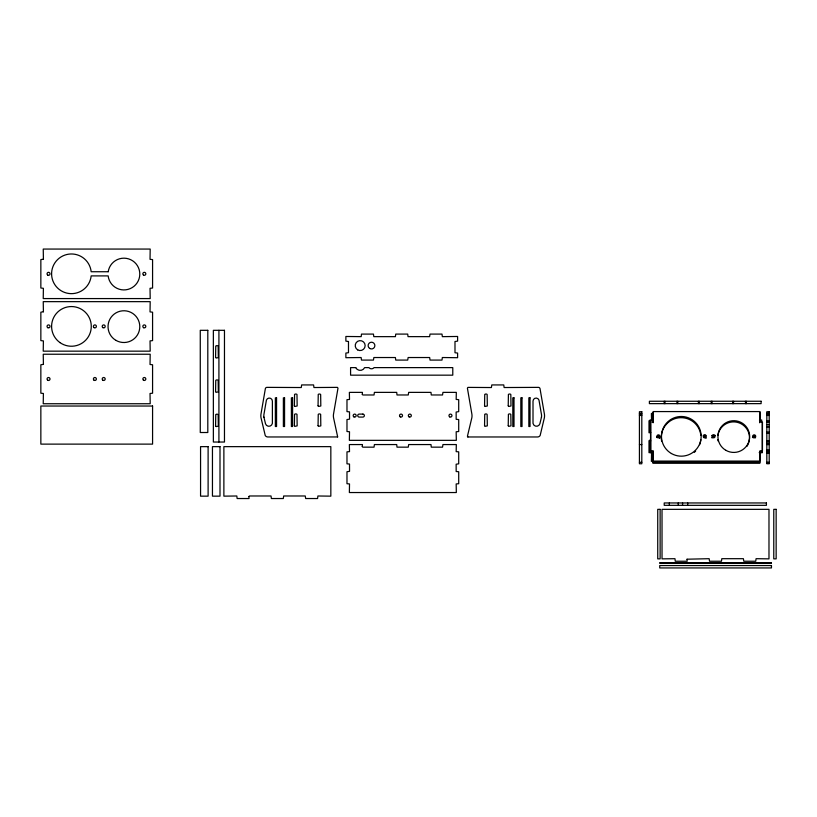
<?xml version="1.0" encoding="UTF-8"?>
<svg xmlns="http://www.w3.org/2000/svg" width="817" height="817" viewBox="0 0 817 817"><rect width="100%" height="100%" fill="white"/><g stroke="black" fill="none" stroke-linecap="round" stroke-linejoin="round"><path stroke-width="1.23" d="M541.487 417.078L539.884 423.778A3.544 3.544 0 0 1 533.011 423.359L533.011 401.137A3.074 3.074 0 0 1 538.985 400.105L541.446 414.403A8.425 8.425 0 0 1 541.446 417.262M759.718 422.777L759.881 412.769M652.957 453.527L652.62 452.567L649.004 452.659L649.004 440.7L650.72 440.823M650.72 432.632L649.004 432.755L649.004 420.806L650.72 420.929M337.666 436.921L333.55 417.763A11.397 11.397 0 0 1 333.55 413.892L337.983 388.238L337.462 387.37L313.953 387.534L313.585 384.93L301.636 384.93L301.269 387.534L266.873 387.37A1.654 1.654 0 0 0 265.362 388.657L261.011 413.892A11.397 11.397 0 0 0 261.011 417.763L265.239 435.512A3.166 3.166 0 0 0 267.762 436.972L337.584 436.952M639.425 413.31L641.805 413.31M766.826 413.31L769.206 413.31M639.425 414.158L641.805 414.158M766.826 414.158L769.206 414.158M639.425 415.445L641.805 415.445M766.826 415.445L769.206 415.445M766.826 421.102L769.206 421.102M766.826 421.94L769.206 421.94M766.826 424.626L769.206 424.626M766.826 426.893L769.206 426.893M766.826 432.213L769.206 432.213M766.826 433.061L769.206 433.061M703.294 435.441L705.725 435.441M711.811 435.441L715.467 435.441M467.773 436.972L537.627 436.972A3.166 3.166 0 0 0 540.149 435.512L544.377 417.763A11.397 11.397 0 0 0 544.377 413.892L540.027 388.657A1.654 1.654 0 0 0 538.515 387.37L504.12 387.534L503.762 384.93L491.803 384.93L491.385 387.544L467.875 387.391L467.416 388.238L471.838 413.892A11.397 11.397 0 0 1 471.838 417.763L467.426 436.278L467.896 436.972M766.826 440.996L769.206 440.996M766.826 441.834L769.206 441.834M766.826 443.968L769.206 443.968M639.425 444.56L641.805 444.56M766.826 444.56L769.206 444.56M766.826 450.157L769.206 450.157M766.826 450.565L769.206 450.565M650.536 451.73L653.079 452.026L652.916 463.27L759.881 463.27L759.718 452.026L762.261 451.73M766.826 452.107L769.206 452.107M759.177 452.659L762.261 452.72L762.261 423.318M766.826 452.955L769.206 452.955M766.826 453.292L769.206 453.292M639.425 462.299L641.805 462.299M652.916 462.279L759.881 462.279M766.826 462.299L769.206 462.299M766.826 462.984L769.206 462.984M759.463 420.112L761.71 420.009L761.71 422.399M760.719 452.72L759.851 452.761L759.881 453.568M653.079 422.777L652.926 412.769M263.911 417.078L265.505 423.778A3.544 3.544 0 0 0 272.388 423.359L272.388 401.137A3.074 3.074 0 0 0 266.413 400.105L263.942 414.403A8.425 8.425 0 0 0 263.942 417.262M651.558 420.316L651.384 413.514M652.548 452.22L652.374 460.686M746.34 401.259L746.34 403.639M745.502 401.259L745.502 403.639M733.543 401.259L733.543 403.639M732.696 401.259L732.696 403.639M712.067 401.259L712.067 403.639M711.229 401.259L711.229 403.639M699.27 401.259L699.27 403.639M698.423 401.259L698.423 403.639M687.7 502.955L687.7 505.335M682.552 502.955L682.552 505.335M678.273 502.955L678.273 505.335M677.793 401.259L677.793 403.639M676.956 401.259L676.956 403.639M669.368 502.955L669.368 505.335M664.997 401.259L664.997 403.639M664.16 401.259L664.16 403.639M652.374 412.718L652.497 419.826L649.995 420.009L649.995 431.968M651.384 461.482L651.558 453.078L650.577 452.618L650.536 423.318M649.995 439.903L649.995 451.862M218.915 330.313L218.915 442.038M656.735 437.524A1.491 1.491 0 0 1 658.645 436.094A1.491 1.491 0 0 1 659.472 438.331M752.528 437.524A1.491 1.491 0 0 1 754.02 436.033A1.491 1.491 0 0 1 755.5 437.524M700.853 439.607A19.843 19.843 0 0 1 699.607 444.734M695.645 451.045A19.843 19.843 0 0 1 694.287 452.373M661.607 441.129A19.843 19.843 0 0 1 678.273 417.885A19.843 19.843 0 0 1 700.853 435.441M717.898 435.441A15.87 15.87 0 0 1 739.232 422.92A15.87 15.87 0 0 1 746.891 446.439M718.051 440.955A15.87 15.87 0 0 1 717.837 439.607M703.519 437.463A1.491 1.491 0 0 1 706.062 438.382M712.005 437.963A1.491 1.491 0 0 1 714.436 437.463M752.865 437.575A1.491 1.491 0 0 1 755.337 437.83M657.174 437.463A1.491 1.491 0 0 1 659.707 438.382M754.714 436.748A1.491 1.491 0 0 1 752.927 437.32M714.078 436.748A1.491 1.491 0 0 1 712.026 437.177M705.275 436.748A1.491 1.491 0 0 1 703.897 437.422M658.921 436.748A1.491 1.491 0 0 1 657.266 437.371M215.576 357.427L216.107 358.05L218.333 357.601L218.18 346.765C219.13 345.234 214.81 345.264 215.749 346.765L215.576 357.386M215.576 391.7L216.107 392.323L218.333 391.874L218.18 381.039C218.987 379.497 214.912 379.527 215.749 381.039L215.586 391.619M215.576 425.974L216.107 426.597L218.333 426.147L218.18 415.312C219.017 413.77 214.779 413.81 215.749 415.312L215.576 425.933M248.899 496.542L249.052 498.533L237.134 498.533L236.818 495.99L223.878 496.154L223.878 446.644L330.834 446.644L330.834 496.154L317.905 495.99L317.588 498.533L305.67 498.533L305.241 495.98L283.673 495.98L283.315 498.533L271.397 498.533L271.009 495.98L249.481 495.98L248.899 496.542M294.386 405.814L294.927 406.437L297.153 405.988L297 395.152C297.858 393.62 293.701 393.651 294.559 395.152L294.396 405.773M294.386 425.708L294.927 426.331L297.153 425.882L297 415.046C297.878 413.494 293.681 413.525 294.559 415.046L294.386 425.708M318.058 405.814L318.589 406.437L320.815 405.988L320.662 395.152C321.53 393.651 317.302 393.61 318.232 395.152L318.058 405.814M318.058 425.708L318.589 426.331L320.815 425.882L320.662 415.046C321.541 413.514 317.394 413.535 318.232 415.046L318.058 425.708M348.481 341.516L348.481 352.699L345.877 353.067L345.877 357.703L361.124 357.529L361.492 360.083L373.44 360.083L373.869 357.529L395.397 357.529L395.755 360.083L407.714 360.083L408.132 357.529L429.671 357.529L430.028 360.083L441.987 360.083L442.344 357.529L457.602 357.703L457.602 353.067L454.998 352.74L454.987 341.516L457.602 341.108L457.602 336.471L442.344 336.645L441.987 334.092L430.028 334.092L429.609 336.645L408.02 336.635L407.714 334.092L395.755 334.092L395.397 336.645L373.808 336.645L373.44 334.092L361.492 334.092L361.185 336.635L345.877 336.471L345.877 341.108L348.481 341.516M362.268 394.356L362.85 394.979L374.033 394.979L374.4 392.374L396.715 392.374L397.001 394.968L408.265 394.979L408.674 392.374L430.988 392.374L431.274 394.968L442.538 394.979L442.947 392.374L456.325 392.374L456.172 399.431L458.705 399.666L458.705 411.625L456.152 412.044L456.172 419.325L458.705 419.56L458.705 431.519L456.172 431.764L456.325 440.343L349.37 440.343L349.513 431.764L346.98 431.519L346.98 419.56L349.543 419.141L349.513 411.86L346.98 411.625L346.98 399.666L349.513 399.431L349.37 392.374L362.442 392.374L362.278 394.264M362.268 446.542L362.85 447.165L374.033 447.165L374.4 444.56L396.715 444.56L397.001 447.154L408.265 447.165L408.674 444.56L430.988 444.56L431.274 447.154L442.538 447.165L442.947 444.56L456.325 444.56L456.172 451.617L458.705 451.852L458.705 463.811L456.152 464.23L456.172 471.511L458.705 471.746L458.705 483.705L456.172 483.95L456.325 492.539L349.37 492.539L349.513 483.95L346.98 483.705L346.98 471.746L349.543 471.327L349.513 464.056L346.98 463.811L346.98 451.852L349.513 451.617L349.37 444.56L362.442 444.56L362.278 446.501M484.552 405.814L485.094 406.437L487.32 405.988L487.167 395.152C488.015 393.539 483.838 393.692 484.726 395.152L484.563 405.773M484.552 425.708L485.094 426.331L487.32 425.882L487.167 415.046C487.841 413.453 483.838 413.606 484.726 415.046L484.552 425.708M508.225 405.814L508.766 406.437L510.982 405.988L510.829 395.152C511.677 393.58 507.459 393.682 508.399 395.152L508.225 405.773M508.225 425.708L508.766 426.331L510.982 425.882L510.829 415.046C511.697 413.473 507.439 413.565 508.399 415.046L508.225 425.708M687.036 559.247L687.189 561.238L675.271 561.238L674.965 558.695L662.025 558.859L662.025 509.348L768.981 509.348L768.981 558.859L756.082 558.685L755.735 561.238L743.817 561.238L743.378 558.685L721.809 558.685L721.462 561.238L709.544 561.238L709.146 558.685L687.036 559.206M43.413 259.183L40.85 259.612L40.85 288.023L43.393 288.319L43.23 298.573L150.195 298.573L150.032 288.319L152.575 288.023L152.575 259.612L150.032 259.306L150.195 249.062L43.24 249.062L43.413 259.183M43.413 311.767L40.85 312.196L40.85 340.607L43.393 340.903L43.23 351.157L150.195 351.157L150.032 340.903L152.575 340.607L152.575 312.196L150.032 311.89L150.195 301.647L43.24 301.647L43.413 311.767M43.413 364.351L40.85 364.78L40.85 393.191L43.393 393.488L43.23 403.741L150.195 403.741L150.032 393.488L152.575 393.191L152.575 364.78L150.032 364.474L150.195 354.231L43.24 354.231L43.413 364.351M653.294 421.705L650.74 422.123L650.74 450.545L653.283 450.841L653.12 461.084L760.076 461.084L759.922 450.841L762.455 450.545L762.455 422.123L759.912 421.827L760.076 411.574L653.12 411.574L653.294 421.705M108.212 271.734L91.167 271.734A19.843 19.843 0 0 0 60.918 256.987A19.843 19.843 0 0 0 60.918 290.638A19.843 19.843 0 0 0 91.167 275.901L108.15 275.901A15.87 15.87 0 0 0 132.242 287.564A15.87 15.87 0 0 0 132.65 260.797A15.87 15.87 0 0 0 108.212 271.734M207.804 330.313L200.267 330.313L200.267 432.51L207.804 432.51L207.804 330.313M224.471 330.313L213.36 330.313L213.36 442.038L224.471 442.038L224.471 330.313M355.732 367.619L350.585 367.619L350.585 375.166L452.781 375.166L452.781 367.619L374.074 367.619A3.37 3.37 0 0 1 368.927 367.619L364.648 367.619A4.963 4.963 0 0 1 355.732 367.619M276.555 397.838L275.36 397.838L275.36 426.505L276.555 426.505L276.555 397.838M284.561 397.838L283.376 397.838L283.376 426.505L284.561 426.505L284.561 397.838M292.578 397.838L291.383 397.838L291.383 426.505L292.578 426.505L292.578 397.838M514.005 397.838L512.81 397.838L512.81 426.505L514.005 426.505L514.005 397.838M522.022 397.838L520.827 397.838L520.827 426.505L522.022 426.505L522.022 397.838M530.029 397.838L528.844 397.838L528.844 426.505L530.029 426.505L530.029 397.838M761.107 401.259L649.392 401.259L649.392 403.639L761.107 403.639L761.107 401.259M152.575 406.029L40.85 406.029L40.85 444.121L152.575 444.121L152.575 406.029M641.805 411.727L639.425 411.727L639.425 463.75L641.805 463.76L641.805 411.727M769.206 411.727L766.826 411.727L766.826 463.75L769.206 463.76L769.206 411.727M362.86 414.107L359.214 414.107A1.491 1.491 0 0 0 357.723 415.598A1.491 1.491 0 0 0 359.214 417.078L362.86 417.078A1.491 1.491 0 0 0 364.351 415.598A1.491 1.491 0 0 0 362.86 414.107M208.11 446.644L200.563 446.644L200.563 496.154L208.11 496.154L208.11 446.644M219.998 446.644L212.451 446.644L212.451 496.154L219.998 496.154L219.998 446.644M766.417 502.955L664.221 502.955L664.221 505.335L766.417 505.335L766.417 502.955M660.126 509.348L657.736 509.348L657.736 558.859L660.126 558.859L660.126 509.348M776.15 509.348L773.77 509.348L773.77 558.859L776.15 558.859L776.15 509.348M771.391 562.688L659.666 562.688L659.666 563.281L771.391 563.281L771.391 562.688M771.462 565.558L659.738 565.558L659.738 567.938L771.462 567.938L771.462 565.558M671.4 453.517A19.843 19.843 0 0 0 701.16 436.329A19.843 19.843 0 0 0 671.4 419.141A19.843 19.843 0 0 0 671.4 453.517M704.029 437.616A1.491 1.491 0 0 0 706.266 436.329A1.491 1.491 0 0 0 704.029 435.042A1.491 1.491 0 0 0 704.029 437.616M712.73 437.544A1.491 1.491 0 0 0 715.069 436.462A1.491 1.491 0 0 0 712.955 434.981A1.491 1.491 0 0 0 712.73 437.544M753.468 437.616A1.491 1.491 0 0 0 755.705 436.329A1.491 1.491 0 0 0 753.468 435.042A1.491 1.491 0 0 0 753.468 437.616M657.675 437.616A1.491 1.491 0 0 0 659.911 436.329A1.491 1.491 0 0 0 657.675 435.042A1.491 1.491 0 0 0 657.675 437.616M725.864 450.31A15.87 15.87 0 0 0 749.669 436.564A15.87 15.87 0 0 0 725.864 422.818A15.87 15.87 0 0 0 725.864 450.31M143.475 275.033A1.491 1.491 0 0 0 145.814 273.95A1.491 1.491 0 0 0 143.7 272.459A1.491 1.491 0 0 0 143.475 275.033M47.682 275.033A1.491 1.491 0 0 0 50.021 273.95A1.491 1.491 0 0 0 47.907 272.459A1.491 1.491 0 0 0 47.682 275.033M115.973 340.383A15.87 15.87 0 0 0 139.789 326.637A15.87 15.87 0 0 0 115.973 312.891A15.87 15.87 0 0 0 115.973 340.383M47.794 327.688A1.491 1.491 0 0 0 50.021 326.402A1.491 1.491 0 0 0 47.794 325.105A1.491 1.491 0 0 0 47.794 327.688M143.588 327.688A1.491 1.491 0 0 0 145.814 326.402A1.491 1.491 0 0 0 143.588 325.105A1.491 1.491 0 0 0 143.588 327.688M102.84 327.617A1.491 1.491 0 0 0 105.179 326.534A1.491 1.491 0 0 0 103.075 325.043A1.491 1.491 0 0 0 102.84 327.617M94.026 327.617A1.491 1.491 0 0 0 96.375 326.534A1.491 1.491 0 0 0 94.261 325.043A1.491 1.491 0 0 0 94.026 327.617M60.009 342.619A19.843 19.843 0 0 0 91.198 328.179A19.843 19.843 0 0 0 63.103 308.387A19.843 19.843 0 0 0 60.009 342.619M47.794 380.273A1.491 1.491 0 0 0 50.021 378.986A1.491 1.491 0 0 0 47.794 377.699A1.491 1.491 0 0 0 47.794 380.273M143.475 380.201A1.491 1.491 0 0 0 145.814 379.119A1.491 1.491 0 0 0 143.7 377.638A1.491 1.491 0 0 0 143.475 380.201M102.952 380.273A1.491 1.491 0 0 0 105.189 378.986A1.491 1.491 0 0 0 102.952 377.699A1.491 1.491 0 0 0 102.952 380.273M94.026 380.201A1.491 1.491 0 0 0 96.375 379.119A1.491 1.491 0 0 0 94.261 377.638A1.491 1.491 0 0 0 94.026 380.201M409.082 416.884A1.491 1.491 0 0 0 411.319 415.598A1.491 1.491 0 0 0 409.082 414.301A1.491 1.491 0 0 0 409.082 416.884M353.924 416.884A1.491 1.491 0 0 0 356.161 415.598A1.491 1.491 0 0 0 353.924 414.301A1.491 1.491 0 0 0 353.924 416.884M449.718 416.884A1.491 1.491 0 0 0 451.954 415.598A1.491 1.491 0 0 0 449.718 414.301A1.491 1.491 0 0 0 449.718 416.884M400.279 416.884A1.491 1.491 0 0 0 402.515 415.598A1.491 1.491 0 0 0 400.279 414.301A1.491 1.491 0 0 0 400.279 416.884M357.703 349.89A4.963 4.963 0 0 0 365.148 345.601A4.963 4.963 0 0 0 357.703 341.302A4.963 4.963 0 0 0 357.703 349.89M369.611 348.389A3.37 3.37 0 0 0 374.86 345.836A3.37 3.37 0 0 0 370.03 342.558A3.37 3.37 0 0 0 369.611 348.389"/></g></svg>
